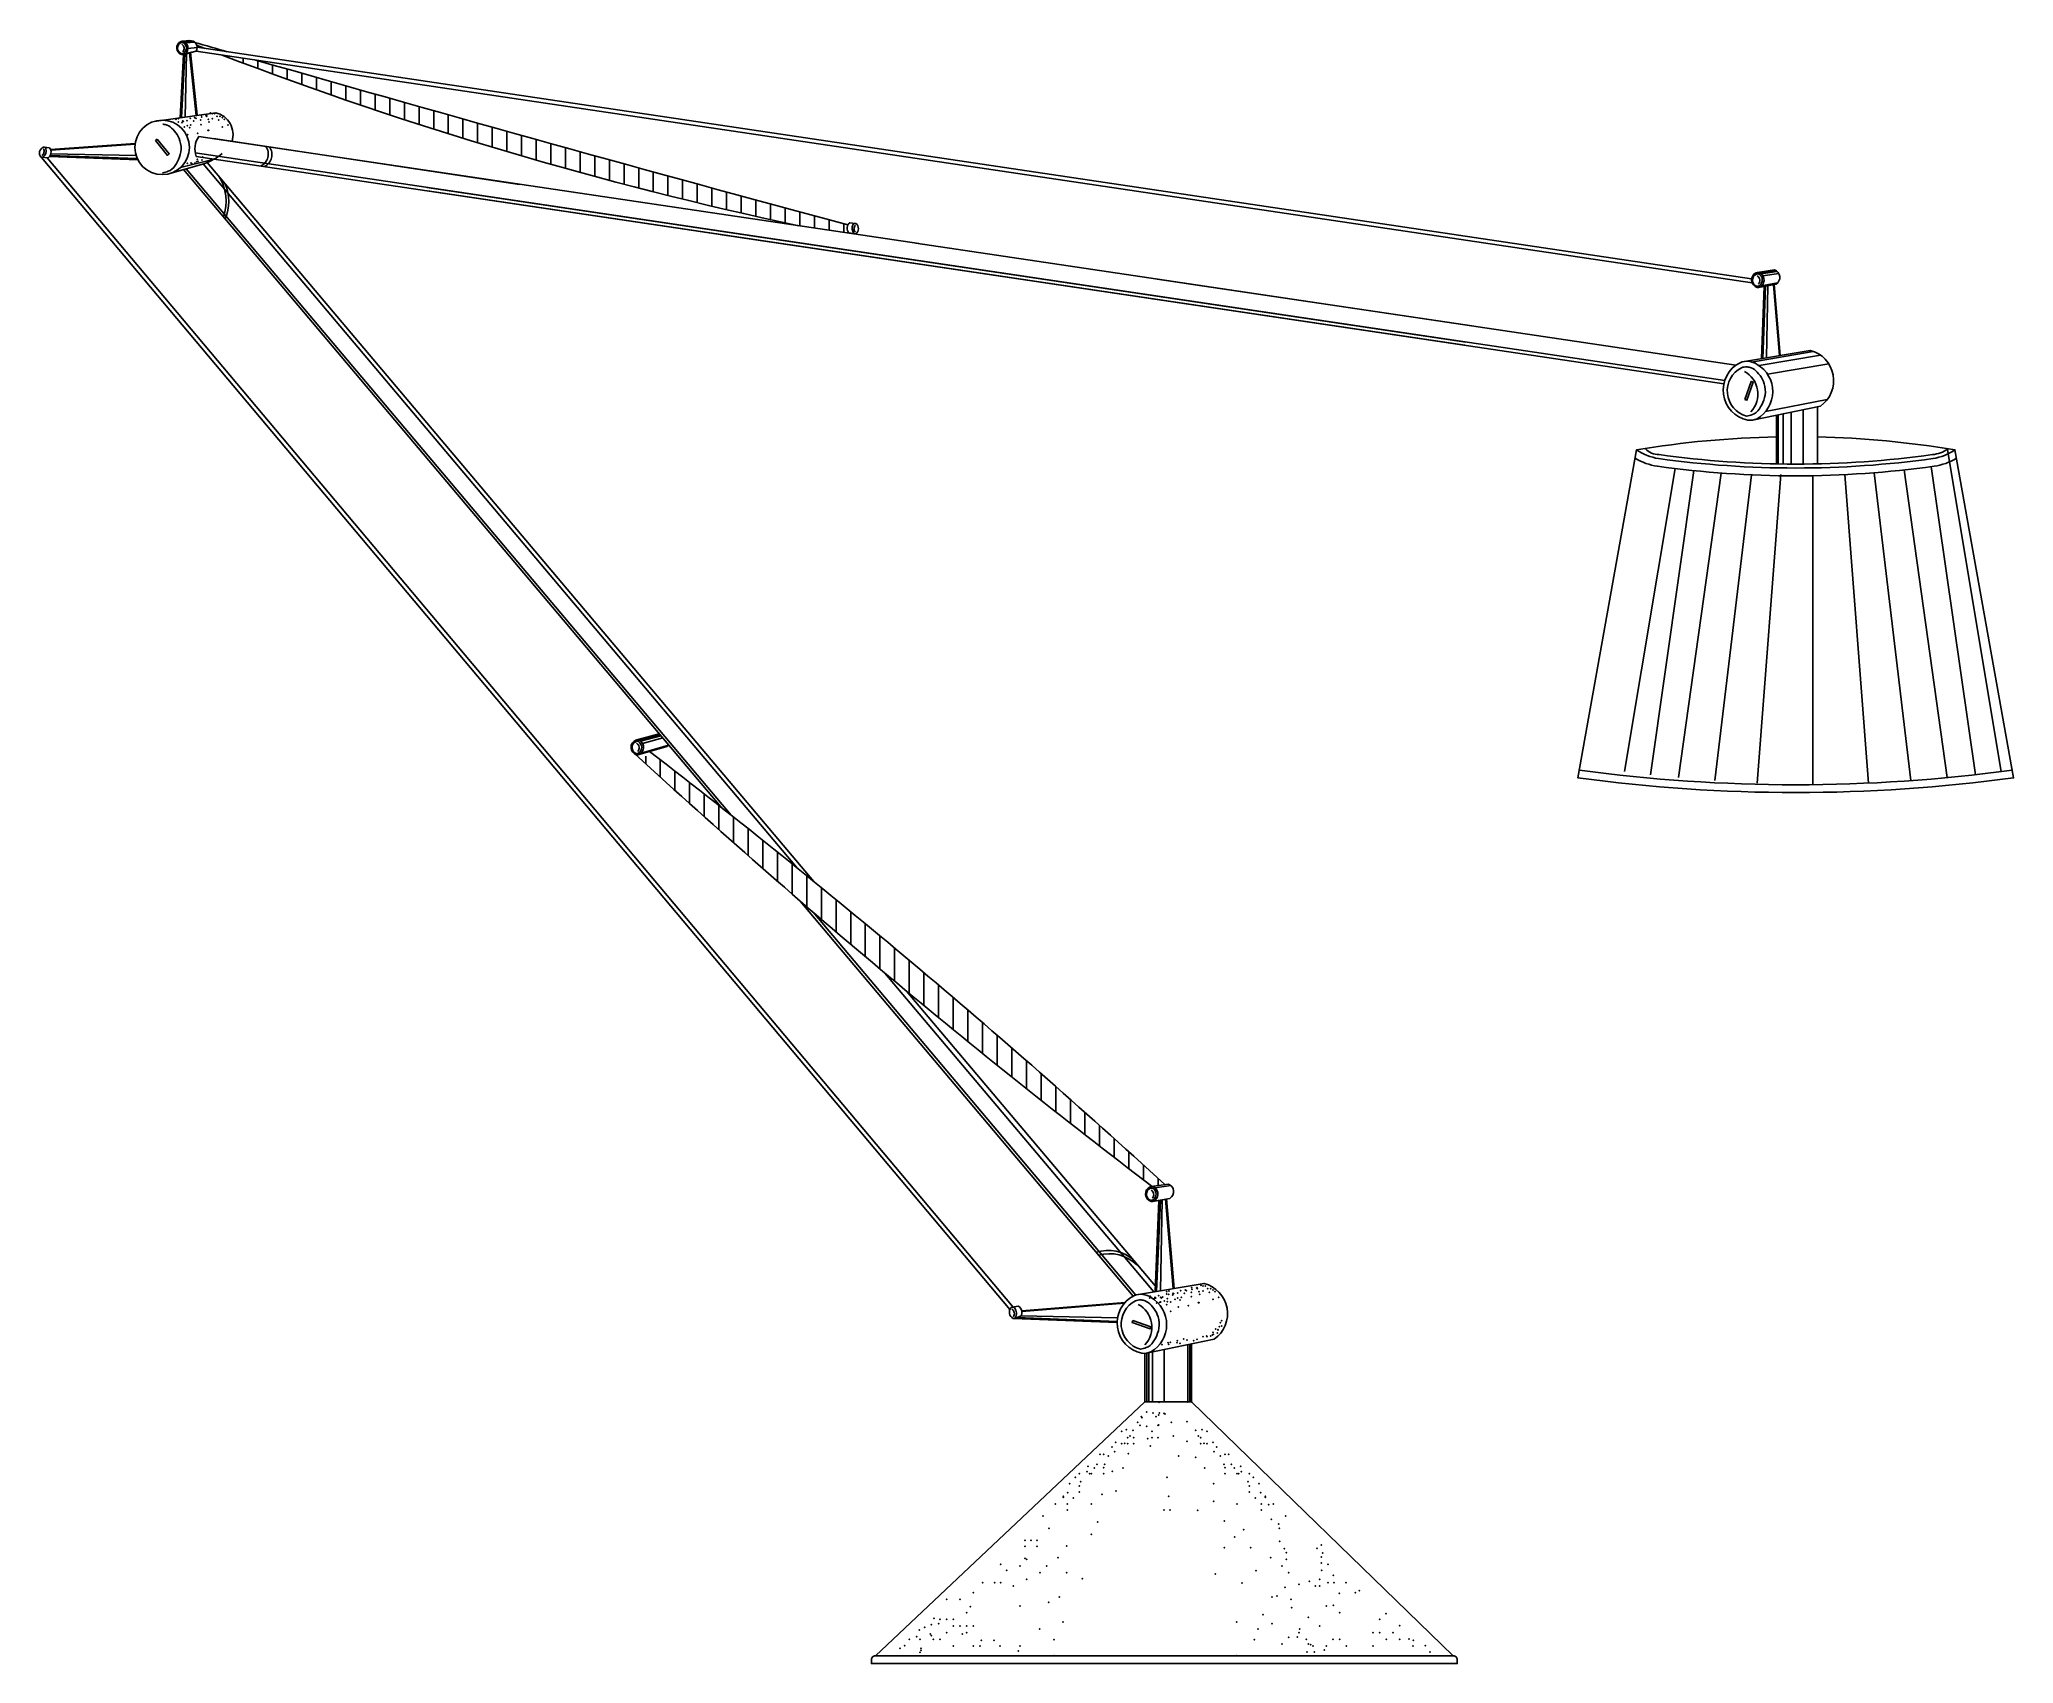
# Model space of a CAD drawing. Extents: x 1041 to 1714, y 2728 to 3282.
import ezdxf

# ---------------------------------------------------------------- set-up
doc = ezdxf.new("R2010")
doc.units = 0
doc.header["$MEASUREMENT"] = 0
for name, color, linetype in [('3', 3, 'CONTINUOUS'), ('7', 7, 'CONTINUOUS'), ('BH', 3, 'CONTINUOUS')]:
    doc.layers.add(name, color=color, linetype=linetype)

msp = doc.modelspace()

# ---------------------------------------------------------------- hatches: boundary and pattern name
at = {"layer": 'BH'}
h = msp.add_hatch(dxfattribs=at)
h.set_pattern_fill('ANSI31', color=256, scale=39.9, angle=45, style=0)
h.set_pattern_definition([(90, (13664.354, -4526.6015), (4.9875, 9e-16), [])])
h.paths.add_polyline_path([(1300.06, 3218.28), (1317.18, 3215.74, -0.350723), (1316.75, 3218.6, -0.004355), (1115.07, 3274.76), (1103.57, 3276.47, 0.038871)])
h = msp.add_hatch(dxfattribs=at)
h.set_pattern_fill('ANSI31', color=256, scale=39.9, angle=45, style=0)
h.set_pattern_definition([(90, (13581.95, -3754.353), (4.9875, 9e-16), [])])
h.paths.add_polyline_path([(1245.49, 3037.17), (1248.95, 3037.8, 0.121855), (1249.86, 3038.71, -0.021324), (1424.71, 2891.64), (1420.34, 2891, -0.022759)])

# ---------------------------------------------------------------- linework, layer by layer
at = {"layer": '3'}
for p, q in [((1090.73, 3280.99), (1093.64, 3281.19)), ((1092.13, 3281.76), (1092.13, 3281.75)), ((1090.94, 3276.9), (1089.82, 3255.17)), ((1091.51, 3276.96), (1090.97, 3255.33)), ((1091.17, 3277.04), (1094.72, 3277.79)), ((1091.2, 3280.64), (1094.24, 3280.83)), ((1091.98, 3278.68), (1095.08, 3279.03)), ((1092.55, 3277.24), (1094.8, 3255.88)), ((1045.05, 3242.24), (1074.74, 3241.19)), ((1045.24, 3244.05), (1073.99, 3246.1)), ((1045.26, 3242.77), (1074.33, 3242.28)), ((1089.45, 3238.14), (1099.94, 3240.78)), ((1094.45, 3243.11), (1615.39, 3165.54)), ((1091.38, 3237.69), (1277.04, 3017.48)), ((1097.1, 3239.38), (1299.19, 2999.76)), ((1173.35, 3231.36), (1527.21, 3178.67)), ((1191.25, 3228.7), (1527.21, 3178.67)), ((1273.48, 3216.45), (1527.21, 3178.67)), ((1627.3, 3202.24), (1632.69, 3203.06)), ((1627.78, 3201.91), (1633.19, 3202.73)), ((1628.41, 3201.19), (1633.79, 3202.01)), ((1627.94, 3197.85), (1633.41, 3198.83)), ((1629.33, 3197.74), (1628.33, 3173.13)), ((1630.1, 3197.88), (1629.61, 3173.34)), ((1631.95, 3198.21), (1634.02, 3174.09)), ((1624.52, 3171.85), (1645.5, 3175.41)), ((1627.07, 3170.64), (1648.03, 3174.2)), ((1629.97, 3167.71), (1650.83, 3171.24)), ((1629.28, 3154.99), (1650.29, 3159.08)), ((1633.64, 3137.15), (1633.64, 3153.9)), ((1635.31, 3137.12), (1635.31, 3154.24)), ((1638.05, 3137.1), (1638.05, 3154.81)), ((1642.05, 3137.1), (1642.05, 3155.63)), ((1691.27, 3141.97), (1709.53, 3032.34)), ((1598.47, 3135.59), (1581.28, 3032.34)), ((1604.86, 3134.87), (1590.05, 3031.29)), ((1614.18, 3134.05), (1599.65, 3030.3)), ((1624.46, 3133.44), (1612.06, 3029.27)), ((1634.52, 3133.51), (1626.48, 3028.43)), ((1645.4, 3133.16), (1645.4, 3027.9)), ((1656.28, 3133.51), (1664.33, 3028.43)), ((1666.27, 3134.15), (1678.74, 3029.27)), ((1676.48, 3135.1), (1691.16, 3030.3)), ((1685.75, 3136.24), (1700.76, 3031.29)), ((1245.12, 3043.23), (1245.1, 3043.16)), ((1245.64, 3043.02), (1252.7, 3044.94)), ((1246.13, 3042.69), (1253.02, 3044.56)), ((1246.28, 3038.62), (1255.63, 3041.31)), ((1246.75, 3041.97), (1253.67, 3043.79)), ((1247.59, 3043.6), (1247.59, 3043.59)), ((1304.92, 2984.41), (1414.85, 2854.03)), ((1329.36, 2963.68), (1420.92, 2855.1)), ((1421.35, 2890.49), (1426.75, 2891.32)), ((1423.16, 2886.37), (1421.89, 2855.27)), ((1423.8, 2886.49), (1423.18, 2855.48)), ((1424.97, 2886.7), (1427.58, 2856.23)), ((1375.99, 2848.4), (1410.92, 2851.21)), ((1374.3, 2846.35), (1408.46, 2845.05)), ((1375.65, 2846.9), (1408.61, 2846.29)), ((1418.52, 2817.59), (1418.52, 2834.26)), ((1419.19, 2817.59), (1419.19, 2834.41)), ((1420.52, 2817.59), (1420.52, 2834.67)), ((1424.51, 2817.59), (1424.51, 2835.49)), ((1432.49, 2817.59), (1432.49, 2837.12)), ((1433.15, 2817.59), (1433.15, 2837.26))]:
    msp.add_line(p, q, dxfattribs=at)
for points in [[(1090.12, 3280.73, 0.083661), (1089.69, 3280.7, 0.685038), (1089.82, 3276.92)], [(1626.71, 3201.89, 0.083661), (1626.24, 3201.86, 0.685038), (1626.39, 3197.66)], [(1622.96, 3170.21, 0.083661), (1621.11, 3169.95, 0.685038), (1622.8, 3153.42, 0.685038)], [(1691.32, 3142.29, -0.136578), (1686.13, 3140.32, -0.069206), (1593.03, 3140.32, -0.19734), (1588.35, 3142.29, -0.094827)], [(1245.06, 3042.67, 0.083661), (1244.59, 3042.64, 0.685038), (1244.73, 3038.44)], [(1420.28, 2890.48, 0.083661), (1419.81, 2890.44, 0.685038), (1419.95, 2886.25)], [(1416.52, 2852.35, 0.083661), (1414.68, 2852.09, 0.685038), (1416.37, 2835.56, 0.685038)]]:
    msp.add_lwpolyline(points, format="xyb", dxfattribs=at)
for centre, radius, start, end in [((1089.06, 3278.7), 1.62, 315.80306, 60.47312), ((1041.34, 3243.59), 1.63, 300.75338, 34.99604), ((1320.44, 3217.22), 1.63, 130.28421, 224.52688), ((1625.54, 3199.64), 1.8, 315.80306, 60.47312), ((1617.87, 3160.94), 8.82, 317.08546, 61.43665), ((1243.88, 3040.42), 1.8, 315.80306, 60.47312), ((1419.1, 2888.22), 1.8, 315.80306, 60.47312), ((1411.43, 2843.08), 8.82, 317.08546, 61.43665), ((1371.66, 2847.66), 1.79, 324.87726, 59.11992)]:
    msp.add_arc(centre, radius, start, end, dxfattribs=at)
for points in [[(1089.82, 3276.92), (1089.98, 3276.93), (1090.13, 3276.97), (1090.47, 3277.06), (1090.71, 3277.22), (1091.01, 3277.61), (1091.13, 3277.82), (1091.34, 3278.31), (1091.42, 3278.59), (1091.42, 3279.18), (1091.32, 3279.49), (1091.17, 3279.88), (1091.01, 3280.1), (1090.75, 3280.43), (1090.6, 3280.55), (1090.35, 3280.68), (1090.24, 3280.71), (1090.13, 3280.73), (1090.13, 3280.73), (1090.12, 3280.73), (1090.12, 3280.73)], [(1083.29, 3236.35), (1083.94, 3236.43), (1084.6, 3236.67), (1086.04, 3237.14), (1087.02, 3237.89), (1088.19, 3239.67), (1088.69, 3240.63), (1089.45, 3242.82), (1089.71, 3244.04), (1089.5, 3246.6), (1089.02, 3247.87), (1088.26, 3249.54), (1087.49, 3250.44), (1086.28, 3251.79), (1085.6, 3252.27), (1084.44, 3252.75), (1083.98, 3252.85), (1083.51, 3252.88), (1083.49, 3252.89), (1083.47, 3252.89), (1083.44, 3252.89)], [(1626.39, 3197.66), (1626.55, 3197.68), (1626.73, 3197.72), (1627.11, 3197.82), (1627.37, 3197.99), (1627.7, 3198.43), (1627.84, 3198.67), (1628.08, 3199.21), (1628.16, 3199.52), (1628.15, 3200.18), (1628.05, 3200.52), (1627.89, 3200.95), (1627.71, 3201.2), (1627.42, 3201.56), (1627.25, 3201.7), (1626.97, 3201.84), (1626.85, 3201.88), (1626.73, 3201.89), (1626.72, 3201.89), (1626.72, 3201.89), (1626.71, 3201.89)], [(1622.8, 3153.42), (1623.46, 3153.5), (1624.13, 3153.74), (1625.6, 3154.22), (1626.59, 3154.98), (1627.78, 3156.79), (1628.28, 3157.77), (1629.06, 3159.99), (1629.32, 3161.23), (1629.11, 3163.83), (1628.63, 3165.12), (1627.85, 3166.81), (1627.07, 3167.73), (1625.84, 3169.1), (1625.15, 3169.59), (1623.97, 3170.07), (1623.5, 3170.18), (1623.03, 3170.21), (1623, 3170.21), (1622.98, 3170.21), (1622.96, 3170.21)], [(1244.73, 3038.44), (1244.9, 3038.45), (1245.07, 3038.5), (1245.45, 3038.6), (1245.71, 3038.77), (1246.04, 3039.21), (1246.19, 3039.45), (1246.42, 3039.99), (1246.51, 3040.3), (1246.5, 3040.96), (1246.4, 3041.29), (1246.23, 3041.73), (1246.05, 3041.98), (1245.76, 3042.34), (1245.6, 3042.48), (1245.31, 3042.62), (1245.19, 3042.66), (1245.07, 3042.67), (1245.07, 3042.67), (1245.06, 3042.67), (1245.06, 3042.67)], [(1419.95, 2886.25), (1420.12, 2886.26), (1420.29, 2886.31), (1420.67, 2886.4), (1420.93, 2886.58), (1421.26, 2887.01), (1421.41, 2887.25), (1421.64, 2887.8), (1421.73, 2888.11), (1421.72, 2888.76), (1421.62, 2889.1), (1421.45, 2889.54), (1421.27, 2889.78), (1420.98, 2890.15), (1420.82, 2890.28), (1420.53, 2890.42), (1420.41, 2890.46), (1420.29, 2890.48), (1420.29, 2890.48), (1420.28, 2890.48), (1420.28, 2890.48)], [(1416.37, 2835.56), (1417.03, 2835.64), (1417.69, 2835.88), (1419.16, 2836.36), (1420.16, 2837.12), (1421.35, 2838.93), (1421.85, 2839.91), (1422.62, 2842.13), (1422.89, 2843.37), (1422.68, 2845.97), (1422.19, 2847.26), (1421.41, 2848.95), (1420.63, 2849.86), (1419.4, 2851.24), (1418.71, 2851.72), (1417.54, 2852.21), (1417.07, 2852.32), (1416.59, 2852.35), (1416.57, 2852.35), (1416.55, 2852.35), (1416.52, 2852.35)]]:
    msp.add_open_spline(points, degree=3, knots=[3.294068, 3.294068, 3.294068, 3.294068, 3.647859, 3.647859, 4.043866, 4.043866, 4.439873, 4.439873, 4.83588, 4.83588, 5.231886, 5.231886, 5.627893, 5.627893, 6.0239, 6.0239, 6.283185, 6.283185, 6.283185, 6.295262, 6.295262, 6.295262, 6.295262], dxfattribs=at)
for p in [(1087.95, 3254.54), (1088.74, 3254.74), (1092.73, 3254.94), (1094.31, 3255.14), (1094.66, 3254.94), (1096.3, 3254.34), (1096.5, 3255.93), (1096.6, 3255.37), (1098.11, 3255.8), (1098.29, 3255.93), (1098.32, 3255.59), (1098.89, 3254.54), (1099.61, 3256.66), (1100.26, 3256.45), (1100.28, 3254.74), (1101.08, 3256.53), (1101.12, 3256.45), (1101.87, 3255.53), (1102.41, 3254.3), (1102.87, 3255.53), (1103.66, 3255.14), (1104.35, 3254.51), (1088.64, 3253.65), (1089.93, 3253.44), (1090.13, 3253.94), (1090.36, 3253.87), (1090.79, 3251.93), (1091.65, 3254.08), (1091.73, 3252.35), (1091.87, 3249.32), (1092.51, 3251.72), (1092.94, 3252.58), (1093.91, 3253.94), (1095.31, 3249.75), (1096.39, 3252.79), (1098.76, 3250.82), (1098.97, 3250.86), (1099.18, 3253.65), (1103.7, 3251.93), (1105.64, 3252.58), (1095.18, 3240.9), (1096.7, 3240.74), (1096.97, 3241.69), (1091.8, 3239.51), (1093.04, 3239.66), (1093.19, 3239.51), (1094.39, 3239.71), (1094.97, 3240.09), (1095.38, 3240.3), (1419.57, 2852.98), (1419.76, 2853.56), (1421.07, 2852.76), (1421.29, 2853.19), (1421.55, 2852.97), (1421.93, 2851.26), (1422.54, 2853.76), (1422.94, 2851.57), (1423.23, 2853.19), (1423.23, 2851.69), (1423.44, 2852.98), (1423.54, 2852.97), (1423.94, 2853.36), (1424.53, 2851.97), (1425.31, 2850.78), (1425.33, 2855.15), (1425.33, 2854.36), (1425.53, 2852.77), (1425.53, 2851.77), (1426.02, 2854.27), (1426.13, 2855.35), (1426.67, 2851.69), (1427.31, 2854.05), (1427.52, 2854.56), (1427.74, 2854.48), (1428.17, 2852.55), (1429.04, 2854.7), (1429.11, 2852.97), (1429.9, 2852.33), (1430.11, 2855.56), (1430.33, 2853.19), (1431.3, 2854.56), (1431.7, 2855.75), (1432.05, 2855.56), (1433.68, 2854.95), (1433.77, 2853.41), (1433.88, 2856.54), (1433.98, 2855.99), (1435.49, 2856.42), (1435.67, 2856.54), (1435.71, 2856.2), (1436.14, 2851.44), (1436.27, 2855.15), (1436.35, 2851.47), (1436.57, 2854.27), (1437, 2857.28), (1437.64, 2857.06), (1437.66, 2855.35), (1438.46, 2857.14), (1438.5, 2857.06), (1439.25, 2856.15), (1439.79, 2854.91), (1440.25, 2856.15), (1441.05, 2855.75), (1441.09, 2852.55), (1441.73, 2855.13), (1443.02, 2853.19), (1426.67, 2848.43), (1429.26, 2849.93), (1432.7, 2850.36), (1443.63, 2844.65), (1444.03, 2845.24), (1425.81, 2837.81), (1426.52, 2837.89), (1428.82, 2837.81), (1428.91, 2838.48), (1429.9, 2837.6), (1431.1, 2839.08), (1432.26, 2838.67), (1434.48, 2838.49), (1435.67, 2838.96), (1437.66, 2839.88), (1438.9, 2840.03), (1439.05, 2839.88), (1440.25, 2840.08), (1440.84, 2840.46), (1441.04, 2841.27), (1441.24, 2840.67), (1442.04, 2842.46), (1442.56, 2841.11), (1442.83, 2842.26), (1442.83, 2842.06), (1443.23, 2843.26), (1444.03, 2843.46), (1423.74, 2837.09), (1426.02, 2837.17), (1432.49, 2817.59), (1433.82, 2817.59), (1432.22, 2810.83), (1432.22, 2804.19), (1412.29, 2799.97), (1435.24, 2798.76), (1406.86, 2793.94), (1410.48, 2795.15), (1438.25, 2795.15), (1403.24, 2786.1), (1408.07, 2787.3), (1441.27, 2789.72), (1441.27, 2783.69), (1435.84, 2780.67), (1444.9, 2777.05), (1448.52, 2771.62), (1451.54, 2774.03), (1444.9, 2768), (1453.95, 2768), (1441.88, 2758.96), (1455.76, 2760.16), (1388.74, 2751.11), (1450.93, 2755.94), (1461.2, 2751.11), (1385.12, 2749.31), (1458.18, 2745.08), (1467.84, 2747.5), (1382.1, 2740.26), (1386.93, 2736.64), (1389.95, 2742.67), (1449.12, 2742.67), (1455.16, 2736.64), (1456.37, 2740.26), (1461.2, 2742.07), (1386.93, 2731.14), (1449.12, 2731.14)]:
    msp.add_point(p, dxfattribs=at)
at = {"layer": '7'}
for p, q in [((1090.45, 3276.62), (1089.33, 3255.1)), ((1092.86, 3277.32), (1095.11, 3255.92)), ((1094.72, 3277.79), (1624.73, 3198.86)), ((1095.08, 3279.09), (1624.56, 3200.25)), ((1095.63, 3248.72), (1340.85, 3212.21)), ((1100.63, 3247.98), (1204.92, 3232.35)), ((1042.14, 3241.6), (1372.06, 2849.03)), ((1043.99, 3241.41), (1372.99, 2849.94)), ((1044.78, 3241.85), (1074.94, 3240.77)), ((1045.15, 3244.29), (1074.02, 3246.37)), ((1094.78, 3241.93), (1615.1, 3164.45)), ((1090.5, 3237.43), (1273.45, 3020.32)), ((1098.55, 3239.86), (1305.19, 2994.89)), ((1173.52, 3230.2), (1526.88, 3177.59)), ((1273.89, 3215.26), (1526.88, 3177.59)), ((1339.87, 3212.36), (1619.17, 3170.77)), ((1422.11, 3200.11), (1529.3, 3184.15)), ((1431.91, 3198.65), (1529.3, 3184.15)), ((1628.82, 3197.65), (1627.88, 3173.05)), ((1632.27, 3198.27), (1634.26, 3174.13)), ((1633.07, 3137.16), (1633.07, 3153.79)), ((1646.96, 3137.18), (1646.96, 3156.64)), ((1300.48, 2988.24), (1413.9, 2853.64)), ((1336.67, 2957.58), (1421.47, 2857.05)), ((1422.63, 2886.28), (1421.44, 2855.19)), ((1425.31, 2886.76), (1427.82, 2856.27)), ((1375.96, 2848.68), (1411.2, 2851.53)), ((1373.17, 2846.02), (1408.44, 2844.61)), ((1374.07, 2848.44), (1374.11, 2848.4)), ((1433.82, 2817.59), (1433.82, 2837.4)), ((1417.86, 2817.59), (1417.86, 2834.17)), ((1417.86, 2817.59), (1433.82, 2817.59)), ((1417.86, 2817.59), (1433.82, 2817.59)), ((1326.09, 2731.14), (1522.93, 2731.14))]:
    msp.add_line(p, q, dxfattribs=at)
for points in [[(1089.91, 3276.6, 0.130303), (1090.62, 3276.67, 0.576801), (1090.92, 3280.86, 0.264517), (1089.61, 3281.09, 0.710752)], [(1041.89, 3241.71, 0.130303), (1042.44, 3241.59, 0.331854), (1043.57, 3244.63, 0.328319), (1042.73, 3245.11, 0.500332)], [(1319.42, 3215.55, -0.130303), (1318.87, 3215.57, -0.331854), (1318.54, 3218.8, -0.328319), (1319.48, 3219.05, -0.500332)], [(1626.48, 3197.31, 0.130303), (1627.27, 3197.39, 0.576801), (1627.61, 3202.04, 0.264517), (1626.15, 3202.3, 0.710752)], [(1623.27, 3152.05, 0.130303), (1626.38, 3152.56, 0.576801), (1626.45, 3171.03, 0.264517), (1620.61, 3171.65, 0.710752)], [(1244.82, 3038.09, 0.130303), (1245.62, 3038.17, 0.576801), (1245.95, 3042.82, 0.264517), (1244.49, 3043.08, 0.710752)], [(1420.05, 2885.89, 0.130303), (1420.84, 2885.97, 0.576801), (1421.17, 2890.62, 0.264517), (1419.71, 2890.88, 0.710752)], [(1416.83, 2834.18, 0.130303), (1419.95, 2834.7, 0.576801), (1420.01, 2853.17, 0.264517), (1414.18, 2853.79, 0.710752)], [(1373.07, 2846.02, 0.130303), (1373.67, 2846.15, 0.331854), (1373.44, 2849.71, 0.328319), (1372.37, 2849.82, 0.500332)]]:
    msp.add_lwpolyline(points, format="xyb", close=True, dxfattribs=at)
for points in [[(1092.44, 3281.36), (1090.18, 3281.18)], [(1090.85, 3276.81), (1094.72, 3277.79)], [(1081.5, 3247.81), (1085.57, 3242.77), (1085.01, 3242.26), (1080.94, 3247.29), (1081.53, 3247.77)], [(1042.16, 3241.61), (1044.26, 3241.4)], [(1044.78, 3244.88), (1043.02, 3245.09)], [(1319.14, 3215.52), (1317.06, 3215.85)], [(1317.44, 3219.35), (1319.2, 3219.1)], [(1622.2, 3159.08), (1624.37, 3165.28), (1625.12, 3165.06), (1622.94, 3158.87), (1622.21, 3159.12)], [(1252.51, 3045.17), (1244.89, 3043.16)], [(1374.78, 2850.26), (1372.67, 2849.92)], [(1373.37, 2846.05), (1375.57, 2846.78)], [(1413.75, 2845.4), (1419.95, 2843.23), (1419.73, 2842.48), (1413.54, 2844.66), (1413.79, 2845.39)]]:
    msp.add_lwpolyline(points, dxfattribs=at)
for points in [[(1106.99, 3247.03, 0.432115), (1101.42, 3256.81), (1080.44, 3253.85)], [(1085.47, 3235.94), (1097.66, 3239.55, 0.10362), (1103.57, 3242.92, 0.10362)], [(1626.88, 3197.3), (1632.85, 3198.38, 0.641064), (1632.3, 3203.23), (1626.54, 3202.38)], [(1624.86, 3152.1), (1647.95, 3156.84, 0.641064), (1644.48, 3175.85), (1622.16, 3172.09)], [(1646.96, 3146.35, -0.035546), (1693.8, 3141.97), (1713.75, 3030.21, -0.067478), (1565.4, 3030.21), (1585.35, 3141.97, -0.036209), (1633.07, 3146.37, -0.036209)], [(1693.8, 3141.97, -0.117445), (1686.31, 3139, -0.069212), (1592.84, 3139, -0.117445), (1585.35, 3141.97)], [(1694.31, 3139.12, -0.102154), (1686.69, 3136.37, -0.069222), (1592.47, 3136.37, -0.102154), (1584.85, 3139.12, -0.102154)], [(1245.23, 3038.08), (1255.06, 3040.85, 0.077868), (1255.7, 3041.39, 0.077868)], [(1420.45, 2885.88), (1426.41, 2886.96, 0.641064), (1425.86, 2891.81), (1420.11, 2890.96)], [(1418.42, 2834.24), (1441.51, 2838.98, 0.641064), (1438.05, 2857.99), (1415.73, 2854.23)], [(1417.86, 2817.59), (1326.09, 2731.14, 0.414214), (1324.76, 2729.81), (1324.76, 2728.48), (1524.26, 2728.48), (1524.26, 2729.81, 0.414214), (1522.93, 2731.14), (1433.82, 2817.59)]]:
    msp.add_lwpolyline(points, format="xyb", dxfattribs=at)
msp.add_circle((1083.2, 3244.99), 9.28, dxfattribs=at)
for centre, radius, start, end in [((1092.74, 3279.03), 2.34, 327.8404, 97.37031), ((4439.09, 14822.81), 12016.93, 253.839005, 253.893618), ((1575.47, 4509.22), 1319.99, 248.65199, 248.78624), ((1575.47, 4509.22), 1319.99, 249.05309, 257.95718), ((4439.09, 14822.81), 12016.93, 253.941926, 254.940102), ((1101.77, 3244.5), 7.45, 145.51105, 200.23623), ((1043.02, 3243.37), 2.32, 300.64126, 40.81024), ((1114.8, 3242.71), 4.52, 296.09302, 35.37139), ((1116.04, 3242.52), 4.52, 296.09302, 35.37139), ((1089.26, 3226.69), 15.72, 340.1124, 32.89563), ((1090.44, 3226.64), 15.44, 337.07506, 22.62793), ((1318.76, 3217.44), 2.32, 124.47002, 224.63899), ((-386.2, 916.17), 2679.9, 47.48856, 52.39212), ((2937.77, 4883.8), 2504.76, 227.45738, 232.71384), ((1639.58, 3577.31), 549.44, 262.29093, 277.70907), ((1405.29, 2856.21), 13.01, 47.54309, 107.86834), ((1405.76, 2854.62), 13.49, 45.62143, 105.62393), ((1373.63, 2848.16), 2.39, 324.57098, 61.09276)]:
    msp.add_arc(centre, radius, start, end, dxfattribs=at)
at = {"layer": 'BH'}
for p in [(1422.74, 2817.41), (1422.74, 2817.41), (1415.38, 2810.68), (1416.63, 2812.56), (1416.94, 2812.24), (1418.5, 2814.12), (1418.5, 2814.12), (1420.71, 2813.85), (1421.63, 2812.56), (1422.56, 2813.18), (1422.87, 2813.8), (1424.44, 2813.71), (1424.75, 2813.49), (1426.93, 2810.68), (1407.89, 2803.82), (1410.01, 2807.53), (1411.63, 2808.19), (1412.07, 2805.47), (1412.88, 2806), (1413.82, 2807.88), (1414.13, 2805.47), (1416.19, 2809.59), (1418.45, 2809.32), (1418.81, 2805.07), (1420.31, 2807.53), (1420.31, 2805.47), (1422.37, 2809.59), (1422.37, 2805.47), (1422.56, 2809.75), (1427.56, 2806), (1435.19, 2807.88), (1436.13, 2806), (1436.94, 2805.47), (1437.38, 2808.19), (1439, 2807.53), (1441.12, 2803.82), (1402.58, 2799.77), (1403.83, 2799.77), (1405.39, 2799.14), (1406.64, 2802.26), (1407.57, 2800.7), (1410.01, 2803.42), (1411.01, 2803.51), (1412.07, 2803.42), (1414.13, 2803.42), (1419.75, 2802.57), (1429.43, 2799.14), (1436.94, 2803.42), (1438, 2803.51), (1439, 2803.42), (1441.44, 2800.7), (1442.37, 2802.26), (1443.62, 2799.14), (1445.18, 2799.77), (1446.43, 2799.77), (1394.15, 2791.97), (1395.58, 2793.12), (1396.02, 2790.41), (1398.21, 2793.84), (1398.52, 2795.71), (1399.14, 2793.21), (1399.7, 2793.12), (1400.7, 2795.09), (1401.64, 2796.33), (1403.83, 2795.18), (1403.83, 2793.12), (1404.14, 2796.33), (1425.37, 2791.97), (1444.87, 2796.33), (1445.18, 2795.18), (1445.18, 2793.12), (1447.37, 2796.33), (1448.31, 2795.09), (1449.31, 2793.12), (1449.87, 2793.21), (1450.49, 2795.71), (1450.8, 2793.84), (1452.99, 2790.41), (1453.43, 2793.12), (1454.86, 2791.97), (1390.09, 2785.42), (1390.09, 2785.1), (1391.65, 2786.66), (1392.27, 2789.78), (1393.52, 2784.89), (1395.58, 2789), (1395.58, 2786.94), (1426, 2785.42), (1453.43, 2789), (1453.43, 2786.94), (1455.49, 2784.89), (1456.74, 2789.78), (1457.36, 2786.66), (1458.92, 2785.42), (1458.92, 2785.1), (1383.22, 2778.71), (1387.34, 2782.83), (1391.46, 2782.83), (1391.46, 2780.77), (1399.7, 2782.83), (1424.44, 2780.77), (1426.5, 2780.77), (1449.31, 2782.83), (1457.55, 2782.83), (1457.55, 2780.77), (1460.03, 2782.61), (1460.97, 2777.62), (1461.67, 2782.83), (1465.79, 2778.71), (1377.03, 2770.47), (1379.1, 2770.47), (1381.16, 2770.47), (1385.28, 2774.59), (1399.7, 2772.53), (1401.77, 2776.65), (1463.47, 2776.06), (1463.73, 2774.59), (1463.78, 2770.13), (1377.03, 2768.42), (1377.03, 2764.3), (1377.59, 2763.98), (1381.16, 2768.42), (1388.25, 2764.5), (1391.21, 2768.51), (1391.21, 2768.51), (1460.76, 2764.5), (1465.34, 2767.64), (1466.1, 2766.24), (1466.1, 2763.98), (1476.55, 2767.72), (1477.99, 2768.87), (1477.99, 2764.75), (1478.42, 2766.16), (1368.79, 2762.24), (1370.85, 2760.18), (1375.33, 2761.71), (1377.59, 2757.17), (1382.13, 2759.44), (1384.4, 2761.71), (1391.21, 2759.44), (1396.64, 2757.34), (1464.61, 2761.71), (1466.88, 2759.44), (1477.45, 2757.17), (1477.99, 2762.7), (1478.16, 2760.18), (1480.22, 2762.24), (1482.11, 2758.58), (1350.36, 2750.37), (1354.9, 2750.37), (1359.44, 2752.64), (1362.61, 2756.06), (1366.73, 2756.06), (1368.79, 2756.06), (1373.06, 2754.91), (1462.93, 2751.5), (1465.62, 2754.46), (1467.68, 2750.34), (1470.34, 2755.47), (1473.86, 2756.52), (1475.95, 2754.91), (1477.45, 2754.91), (1480.22, 2756.06), (1482.28, 2756.06), (1484.17, 2752.4), (1486.4, 2756.06), (1489.57, 2752.64), (1490.95, 2753.29), (1346.06, 2743.93), (1348.09, 2743.57), (1348.09, 2743.57), (1350.36, 2743.57), (1352.63, 2743.57), (1352.63, 2743.57), (1357.17, 2745.84), (1358.49, 2747.83), (1375.33, 2748.11), (1473.62, 2744.26), (1473.62, 2744.26), (1479.72, 2748.11), (1482.11, 2748.28), (1484.26, 2745.84), (1497.88, 2743.57), (1500, 2745.49), (1337.63, 2736.75), (1340.12, 2737.69), (1341.06, 2739.87), (1341.28, 2736.77), (1341.28, 2736.77), (1342.94, 2740.81), (1344.86, 2738.5), (1345.12, 2741.74), (1345.12, 2738), (1345.82, 2736.77), (1347.62, 2742.06), (1348.09, 2736.77), (1348.09, 2736.77), (1350.36, 2739.04), (1352.63, 2741.3), (1354.9, 2741.3), (1355.71, 2738.5), (1357.17, 2741.3), (1357.17, 2739.04), (1359.44, 2741.3), (1466.81, 2737.46), (1469.78, 2737.53), (1470.34, 2738.94), (1470.65, 2740.25), (1472.91, 2736.77), (1477.45, 2741.3), (1481.99, 2736.77), (1484.26, 2736.77), (1495.61, 2739.04), (1497.88, 2739.04), (1500.15, 2736.77), (1502.42, 2739.04), (1504.68, 2736.77), (1504.69, 2741.43), (1507.81, 2736.82), (1334.5, 2733.63), (1336.07, 2734.57), (1341.28, 2732.24), (1341.69, 2733.63), (1341.69, 2733.01), (1352.63, 2734.5), (1359.44, 2734.5), (1361.71, 2734.5), (1361.71, 2734.5), (1362.21, 2736.33), (1366.55, 2736.33), (1368.52, 2734.5), (1374.79, 2732.7), (1375.33, 2734.5), (1464.54, 2735.19), (1473.15, 2732.39), (1473.62, 2735.19), (1474.4, 2734.88), (1475.18, 2734.5), (1475.65, 2732.39), (1479.05, 2733.09), (1479.72, 2734.5), (1486.53, 2734.5), (1495.61, 2734.5), (1509.22, 2734.5), (1509.37, 2736.44), (1513.43, 2734.57), (1514.99, 2732.39)]:
    msp.add_point(p, dxfattribs=at)

doc.saveas('drawing.dxf')
